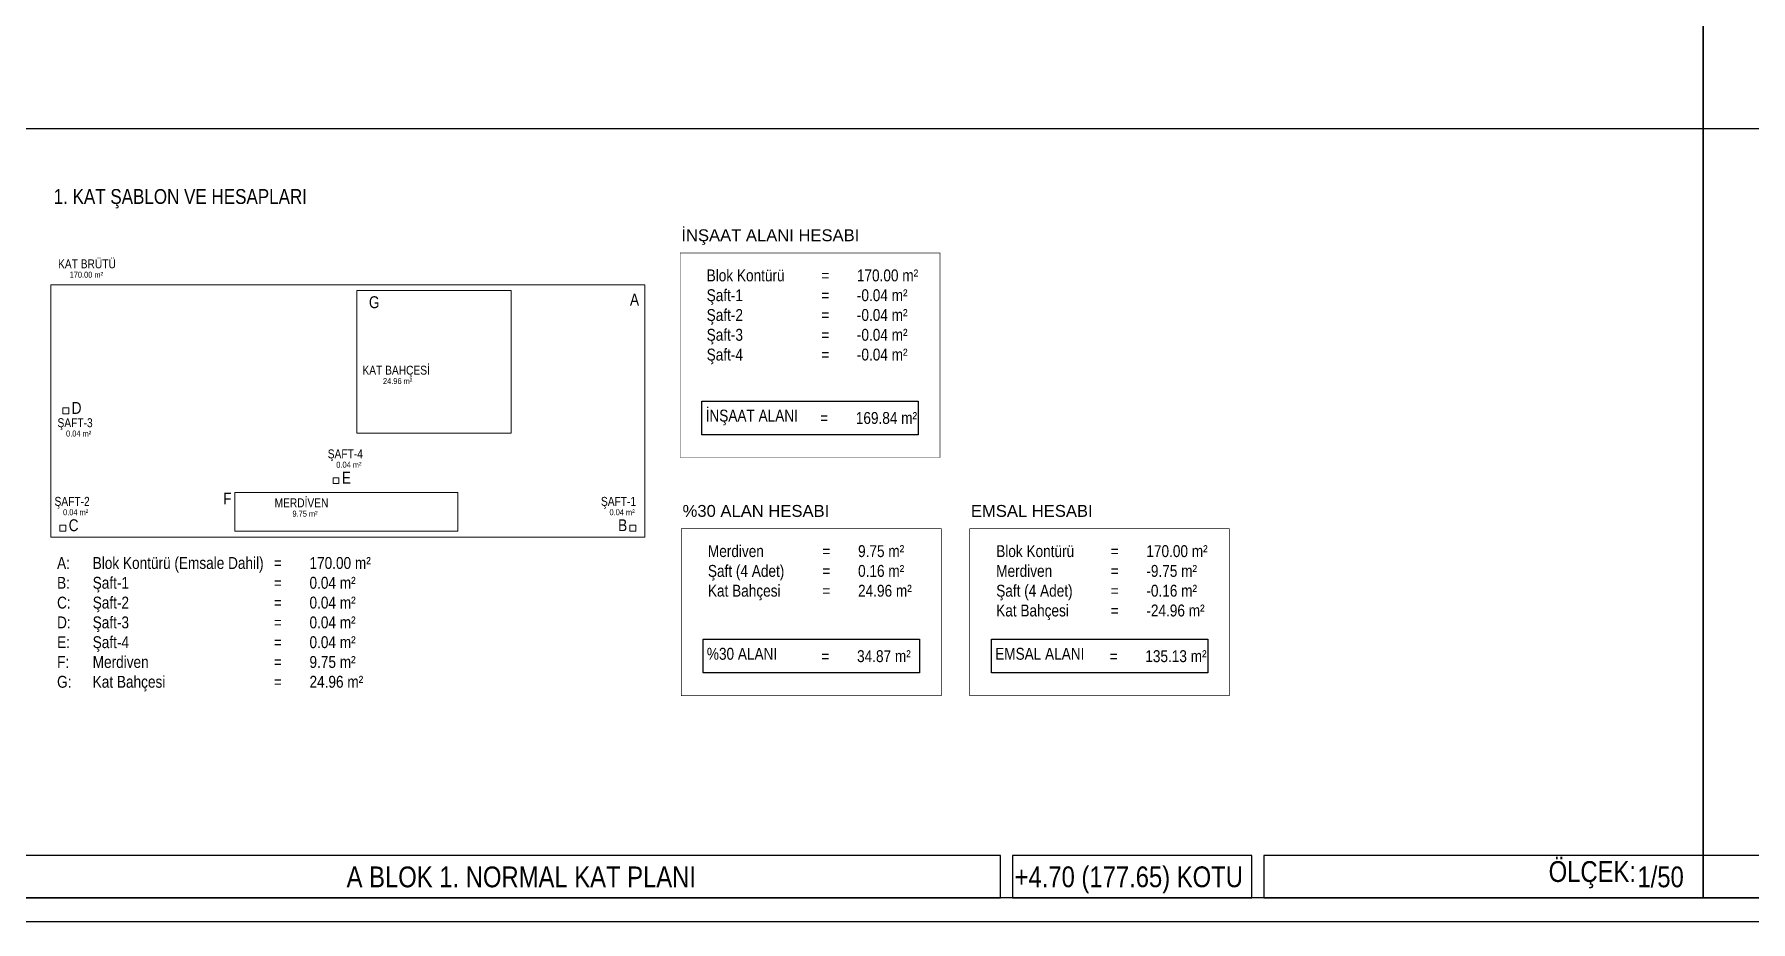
# Model space of a CAD drawing. Header units: millimetres. Extents: x 82776 to 137242, y 11666 to 27998.
# Drawn here: x 102688 to 105578, y 24998 to 26492 of the extents above; entities that cross this region are included whole.
import ezdxf
from ezdxf.enums import TextEntityAlignment as Align

# ---------------------------------------------------------------- set-up
doc = ezdxf.new("R2010")
doc.units = ezdxf.units.MM
for name, color, linetype, lineweight in [('0_IFC_A_Emsal_Ana merdiven', 32, 'Continuous', 13), ('0_IFC_A_Emsal_Brüt Alan', 201, 'Continuous', 18), ('0_IFC_A_Emsal_Şaft', 142, 'Continuous', 13)]:
    doc.layers.add(name, color=color, linetype=linetype, lineweight=lineweight)
for name, color, linetype in [('0_IFC_Legend_Text', 7, 'Continuous'), ('0_IFC_Legend_Viewport', 7, 'Continuous'), ('0_IFC_Room_Text(No)_50', 12, 'Continuous'), ('0_IFC_Text_Explanation_100', 231, 'Continuous'), ('0_IFC_Text_Explanation_50', 231, 'Continuous')]:
    doc.layers.add(name, color=color, linetype=linetype)
doc.styles.add('IFC_TEXT', font='ARIALN.TTF')

# ---------------------------------------------------------------- blocks, each defined once
blk = doc.blocks.new('*U101')
for points in [[(-2913.3, 0), (-1182.8, 0), (-1182.8, 71.5), (-2913.3, 71.5)], [(-1162.8, 0), (-759.4, 0), (-759.4, 71.5), (-1162.8, 71.5)], [(-739.4, 0), (0, 0), (0, 71.5), (-739.4, 71.5)]]:
    blk.add_lwpolyline(points, close=True)
at = {"layer": '0_IFC_Legend_Viewport', "transparency": 33554687}
blk.add_lwpolyline([(-2913.3, 2920), (0, 2920), (0, 0), (-2913.3, 0)], close=True, dxfattribs=at)
at = {"style": 'IFC_TEXT'}
for tag, p in [('PAFTA', (-2283.7, 17.9)), ('KOT', (-1159.1, 18)), ('OLCEK', (-110.4, 17.9))]:
    blk.add_attdef(tag, p, '', height=35, dxfattribs=at)
at = {"layer": '0_IFC_Legend_Text', "transparency": 33554687, "insert": (-259.9, 61.9), "char_height": 35, "attachment_point": 1, "style": 'IFC_TEXT'}
blk.add_mtext_dynamic_manual_height_columns('ÖLÇEK:', width=490.238, gutter_width=61.4, heights=[0], dxfattribs=at)
blk = doc.blocks.new('*U145')
blk.add_lwpolyline([(-2900, 0), (-1182.8, 0), (-1182.8, 71.5), (-2900, 71.5)], close=True)
at = {"layer": '0_IFC_Legend_Viewport', "transparency": 33554687}
blk.add_lwpolyline([(-2900, 2920), (0, 2920), (0, 0), (-2900, 0)], close=True, dxfattribs=at)
at = {"style": 'IFC_TEXT'}
for tag, p in [('PAFTA', (-2277, 17.9)), ('KOT', (-1159.1, 18)), ('OLCEK', (-110.4, 17.9))]:
    blk.add_attdef(tag, p, '', height=35, dxfattribs=at)
blk = doc.blocks.new('0_IFC_SCHEMA_TEXT_50')
at = {"layer": '0_IFC_Room_Text(No)_50', "insert": (13.2, -38.5), "char_height": 9.62, "attachment_point": 1, "style": 'IFC_TEXT'}
blk.add_mtext_dynamic_manual_height_columns('m²', width=16.695, gutter_width=6.88, heights=[0], dxfattribs=at)
at = {"layer": '0_IFC_Room_Text(No)_50', "style": 'IFC_TEXT'}
blk.add_attdef('ROOM_NAME', text='', height=13.5, dxfattribs=at).set_placement((0.7, -24.8), align=Align.MIDDLE_CENTER)
blk.add_attdef('AREA', text='', height=9.62, dxfattribs=at).set_placement((9.8, -48.1), align=Align.RIGHT)
blk = doc.blocks.new('A_K1_SEMA')
at = {"layer": '0_IFC_A_Emsal_Ana merdiven'}
for points in [[(1550, 830), (1030, 830), (1030, 350), (1550, 350)], [(1369.8, 150), (1369.8, 20), (619.8, 20), (619.8, 150)]]:
    blk.add_lwpolyline(points, close=True, dxfattribs=at)
at = {"layer": '0_IFC_A_Emsal_Brüt Alan'}
blk.add_lwpolyline([(0, 850), (2000, 850), (2000, 0), (0, 0)], close=True, dxfattribs=at)
at = {"layer": '0_IFC_A_Emsal_Şaft'}
for points in [[(40, 415), (60, 415), (60, 435), (40, 435)], [(950, 180), (970, 180), (970, 200), (950, 200)], [(30, 20), (50, 20), (50, 40), (30, 40)], [(1950, 20), (1970, 20), (1970, 40), (1950, 40)]]:
    blk.add_lwpolyline(points, close=True, dxfattribs=at)
at = {"transparency": 33554687}
ref = blk.add_blockref('0_IFC_SCHEMA_TEXT_50', (120, 970), dxfattribs=dict(at, xscale=2, yscale=2, zscale=2))
ref.add_attrib('ROOM_NAME', 'KAT BRÜTÜ', dxfattribs={"layer": '0_IFC_Room_Text(No)_50', "height": 30, "style": 'IFC_TEXT'}).set_placement((121.4, 920.3), align=Align.MIDDLE_CENTER)
ref.add_attrib('AREA', '170.00', dxfattribs={"layer": '0_IFC_Room_Text(No)_50', "height": 20, "style": 'IFC_TEXT'}).set_placement((139.7, 873.8), align=Align.RIGHT)
ref = blk.add_blockref('0_IFC_SCHEMA_TEXT_50', (1161.2, 611.8), dxfattribs=dict(at, xscale=2, yscale=2, zscale=2))
ref.add_attrib('ROOM_NAME', 'KAT BAHÇESİ', dxfattribs={"layer": '0_IFC_Room_Text(No)_50', "height": 30, "style": 'IFC_TEXT'}).set_placement((1162.6, 562.1), align=Align.MIDDLE_CENTER)
ref.add_attrib('AREA', '24.96', dxfattribs={"layer": '0_IFC_Room_Text(No)_50', "height": 20, "style": 'IFC_TEXT'}).set_placement((1180.9, 515.6), align=Align.RIGHT)
ref = blk.add_blockref('0_IFC_SCHEMA_TEXT_50', (80, 435), dxfattribs=dict(at, xscale=2, yscale=2, zscale=2))
ref.add_attrib('ROOM_NAME', 'ŞAFT-3', dxfattribs={"layer": '0_IFC_Room_Text(No)_50', "height": 30, "style": 'IFC_TEXT'}).set_placement((81.4, 385.3), align=Align.MIDDLE_CENTER)
ref.add_attrib('AREA', '0.04', dxfattribs={"layer": '0_IFC_Room_Text(No)_50', "height": 20, "style": 'IFC_TEXT'}).set_placement((99.7, 338.8), align=Align.RIGHT)
ref = blk.add_blockref('0_IFC_SCHEMA_TEXT_50', (990, 330), dxfattribs=dict(at, xscale=2, yscale=2, zscale=2))
ref.add_attrib('ROOM_NAME', 'ŞAFT-4', dxfattribs={"layer": '0_IFC_Room_Text(No)_50', "height": 30, "style": 'IFC_TEXT'}).set_placement((991.4, 280.3), align=Align.MIDDLE_CENTER)
ref.add_attrib('AREA', '0.04', dxfattribs={"layer": '0_IFC_Room_Text(No)_50', "height": 20, "style": 'IFC_TEXT'}).set_placement((1009.7, 233.8), align=Align.RIGHT)
ref = blk.add_blockref('0_IFC_SCHEMA_TEXT_50', (70, 170), dxfattribs=dict(at, xscale=2, yscale=2, zscale=2))
ref.add_attrib('ROOM_NAME', 'ŞAFT-2', dxfattribs={"layer": '0_IFC_Room_Text(No)_50', "height": 30, "style": 'IFC_TEXT'}).set_placement((71.4, 120.3), align=Align.MIDDLE_CENTER)
ref.add_attrib('AREA', '0.04', dxfattribs={"layer": '0_IFC_Room_Text(No)_50', "height": 20, "style": 'IFC_TEXT'}).set_placement((89.7, 73.8), align=Align.RIGHT)
ref = blk.add_blockref('0_IFC_SCHEMA_TEXT_50', (842.4, 165), dxfattribs=dict(at, xscale=2, yscale=2, zscale=2))
ref.add_attrib('ROOM_NAME', 'MERDİVEN', dxfattribs={"layer": '0_IFC_Room_Text(No)_50', "height": 30, "style": 'IFC_TEXT'}).set_placement((843.8, 115.3), align=Align.MIDDLE_CENTER)
ref.add_attrib('AREA', '9.75', dxfattribs={"layer": '0_IFC_Room_Text(No)_50', "height": 20, "style": 'IFC_TEXT'}).set_placement((862.1, 68.8), align=Align.RIGHT)
ref = blk.add_blockref('0_IFC_SCHEMA_TEXT_50', (1910, 170), dxfattribs=dict(at, xscale=2, yscale=2, zscale=2))
ref.add_attrib('ROOM_NAME', 'ŞAFT-1', dxfattribs={"layer": '0_IFC_Room_Text(No)_50', "height": 30, "style": 'IFC_TEXT'}).set_placement((1911.4, 120.3), align=Align.MIDDLE_CENTER)
ref.add_attrib('AREA', '0.04', dxfattribs={"layer": '0_IFC_Room_Text(No)_50', "height": 20, "style": 'IFC_TEXT'}).set_placement((1929.7, 73.8), align=Align.RIGHT)
at = {"layer": '0_IFC_Text_Explanation_50', "char_height": 40, "attachment_point": 1, "style": 'IFC_TEXT'}
for s, insert in [('G', (1070.8, 811.1)), ('A', (1950, 820)), ('D', (70, 455)), ('E', (980, 220)), ('F', (580, 150)), ('C', (60, 60)), ('B', (1910, 60))]:
    blk.add_mtext_dynamic_manual_height_columns(s, width=46.611, gutter_width=281.5, heights=[0], dxfattribs=dict(at, insert=insert))
blk = doc.blocks.new('A K1 SABLON HESAPLAR')
at = {"layer": '0_IFC_Text_Explanation_50', "const_width": 1, "elevation": 17472.6}
for points in [[(1059.5, 134.1), (1496.9, 134.1), (1496.9, 478.4), (1059.5, 478.4)], [(1061.5, -267), (1499, -267), (1499, 14.1), (1061.5, 14.1)], [(1546.9, -267), (1984.3, -267), (1984.3, 14.1), (1546.9, 14.1)]]:
    blk.add_lwpolyline(points, close=True, dxfattribs=at)
at = {"layer": '0_IFC_Text_Explanation_50', "elevation": 17472.6}
for points in [[(1095.9, 229), (1460.4, 229), (1460.4, 172.3), (1095.9, 172.3)], [(1098, -172.1), (1462.5, -172.1), (1462.5, -228.8), (1098, -228.8)], [(1583.4, -172.1), (1947.9, -172.1), (1947.9, -228.8), (1583.4, -228.8)]]:
    blk.add_lwpolyline(points, close=True, dxfattribs=at)
at = {"layer": '0_IFC_Text_Explanation_50', "char_height": 20, "attachment_point": 1, "style": 'IFC_TEXT'}
for s, width, insert in [('{\\fArial|b0|i0|c0|p34;İNŞAAT ALANI HESABI}', 325.68, (1061.5, 518.3, 17472.6)), ('\\pxi-3,l4,t4;Blok Kontürü\\PŞaft-1\\PŞaft-2\\PŞaft-3\\PŞaft-4', 210.298, (1084.1, 450.7, 17472.6)), ('\\pxi-3,l4,ql,t4;=^I170.00 m²\\P=^I-0.04 m²\\P=^I-0.04 m²\\P=^I-0.04 m²\\P=^I-0.04 m²', 210.298, (1277, 450.7, 17472.6)), ('İNŞAAT ALANI', 185.668, (1102.4, 214.6, 17472.6)), ('\\pxi-3,l4,t4;=^I169.84 m²', 185.668, (1275.2, 210.6, 17472.6)), ('{\\fArial|b0|i0|c162|p34;%30 ALAN HESABI}', 325.68, (1063.6, 54.1, 17472.6)), ('{\\fArial|b0|i0|c162|p34;EMSAL HESABI}', 325.68, (1549, 54.1, 17472.6)), ('\\pxi-3,l4,t4;Merdiven\\PŞaft (4 Adet)\\PKat Bahçesi', 210.298, (1086.2, -13.6, 17472.6)), ('\\pxi-3,l4,ql,t4;=^I9.75 m²\\P=^I0.16 m²\\P=^I24.96 m²', 210.298, (1279, -13.6, 17472.6)), ('\\pxi-3,l4,t4;Blok Kontürü\\PMerdiven\\PŞaft (4 Adet)\\PKat Bahçesi', 210.298, (1571.6, -13.6, 17472.6)), ('\\pxi-3,l4,ql,t4;=^I170.00 m²\\P=^I-9.75 m²\\P=^I-0.16 m²\\P=^I-24.96 m²', 210.298, (1764.4, -13.6, 17472.6)), ('\\pxi-3,l4,t4;A:^IBlok Kontürü (Emsale Dahil)\\PB:^IŞaft-1\\PC:^IŞaft-2\\PD:^IŞaft-3\\PE:^IŞaft-4\\PF:^IMerdiven\\PG:^IKat Bahçesi', 395.703, (-9.6, -33.6, 17472.6)), ('\\pxi-3,l4,ql,t4;=^I170.00 m²\\P=^I0.04 m²\\P=^I0.04 m²\\P=^I0.04 m²\\P=^I0.04 m²\\P=^I9.75 m²\\P=^I24.96 m²', 210.298, (355.4, -33.6, 17472.6)), ('%30 ALANI', 185.668, (1104.4, -186.5, 17472.6)), ('\\pxi-3,l4,t4;=^I34.87 m²', 185.668, (1277.3, -190.5, 17472.6)), ('EMSAL ALANI', 185.668, (1589.8, -186.5, 17472.6)), ('\\pxi-3,l4,t4;=^I135.13 m²', 185.668, (1762.6, -190.5, 17472.6))]:
    blk.add_mtext_dynamic_manual_height_columns(s, width=width, gutter_width=281.5, heights=[0], dxfattribs=dict(at, insert=insert))

msp = doc.modelspace()

# ---------------------------------------------------------------- linework, layer by layer
msp.add_lwpolyline([(82776.4, 27997.6), (82776.4, 24997.6), (137241.5, 24997.6), (137241.5, 27997.6)], close=True)
msp.add_lwpolyline([(102584.2, 26333.4), (111297.5, 26333.4)])

# ---------------------------------------------------------------- block references
msp.add_blockref('*U101', (105497.5, 25037.6)).add_auto_attribs({'PAFTA': 'A BLOK 1. NORMAL KAT PLANI', 'KOT': '+4.70 (177.65) KOTU', 'OLCEK': '1/50'})
for name, p in [('*U145', (108397.5, 25037.6)), ('A K1 SABLON HESAPLAR', (102715.9, 25645.2))]:
    msp.add_blockref(name, p)
at = {"xscale": 0.5, "yscale": 0.5, "zscale": 0.5}
msp.add_blockref('A_K1_SEMA', (102715.9, 25645.2), dxfattribs=at)

# ---------------------------------------------------------------- texts
at = {"layer": '0_IFC_Text_Explanation_100', "transparency": 33554687, "insert": (102720.5, 26231.3), "char_height": 25, "attachment_point": 1, "style": 'IFC_TEXT'}
msp.add_mtext_dynamic_manual_height_columns('1. KAT ŞABLON VE HESAPLARI', width=1260.02, gutter_width=281.5, heights=[0], dxfattribs=at)

doc.saveas('drawing.dxf')
